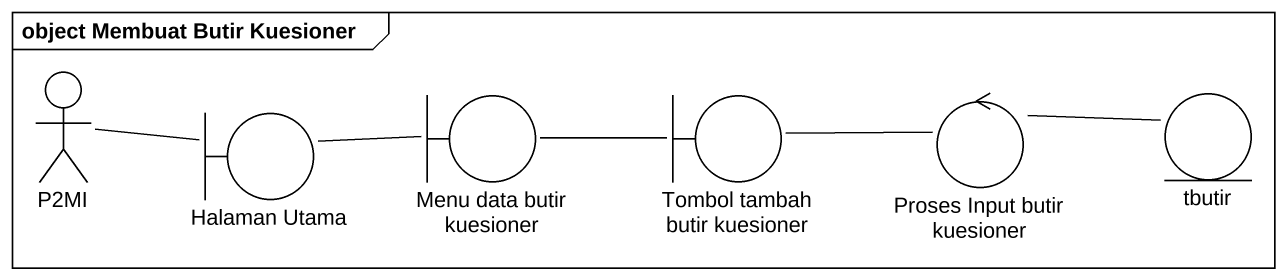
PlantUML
@startuml
mainframe object Membuat Butir Kuesioner
actor P2MI
boundary "Halaman Utama" as Halaman_Utama
boundary "Menu data butir kuesioner" as Menu_data_butir_kuesioner
boundary "Tombol tambah butir kuesioner" as Tombol_tambah_butir
control "Proses Input butir kuesioner" as Proses_Input_butir_kuesioner
entity tbutir
P2MI -right- Halaman_Utama
Halaman_Utama -right- Menu_data_butir_kuesioner
Menu_data_butir_kuesioner -right- Tombol_tambah_butir
Tombol_tambah_butir -right- Proses_Input_butir_kuesioner
Proses_Input_butir_kuesioner -right- tbutir
@enduml
